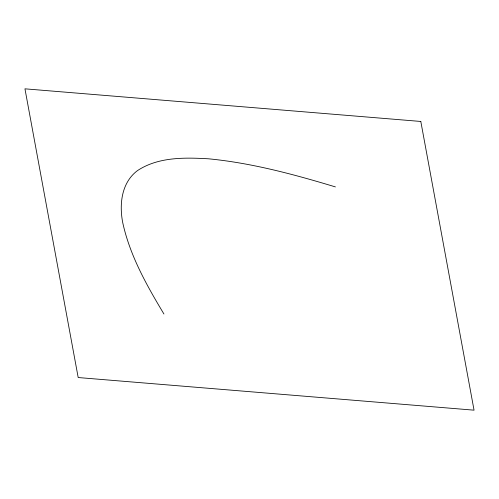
<?xml version="1.0" encoding="UTF-8"?>
<svg xmlns="http://www.w3.org/2000/svg" width="499" height="499" viewBox="0 0 499 499"><rect width="100%" height="100%" fill="white"/><g stroke="black" fill="none" stroke-linecap="round" stroke-linejoin="round"><path stroke-width="0.75" d="M335.422 186.913C293.886 174.382 251.721 162.961 208.407 158.794C184.462 157.466 158.333 156.867 137.487 170.602C121.531 182.534 119.174 204.041 122.667 222.336C129.777 255.438 146.675 285.26 163.934 314.002M420.807 121.457L24.95 88.828L78.193 377.543L474.05 410.172L420.807 121.457"/></g></svg>
